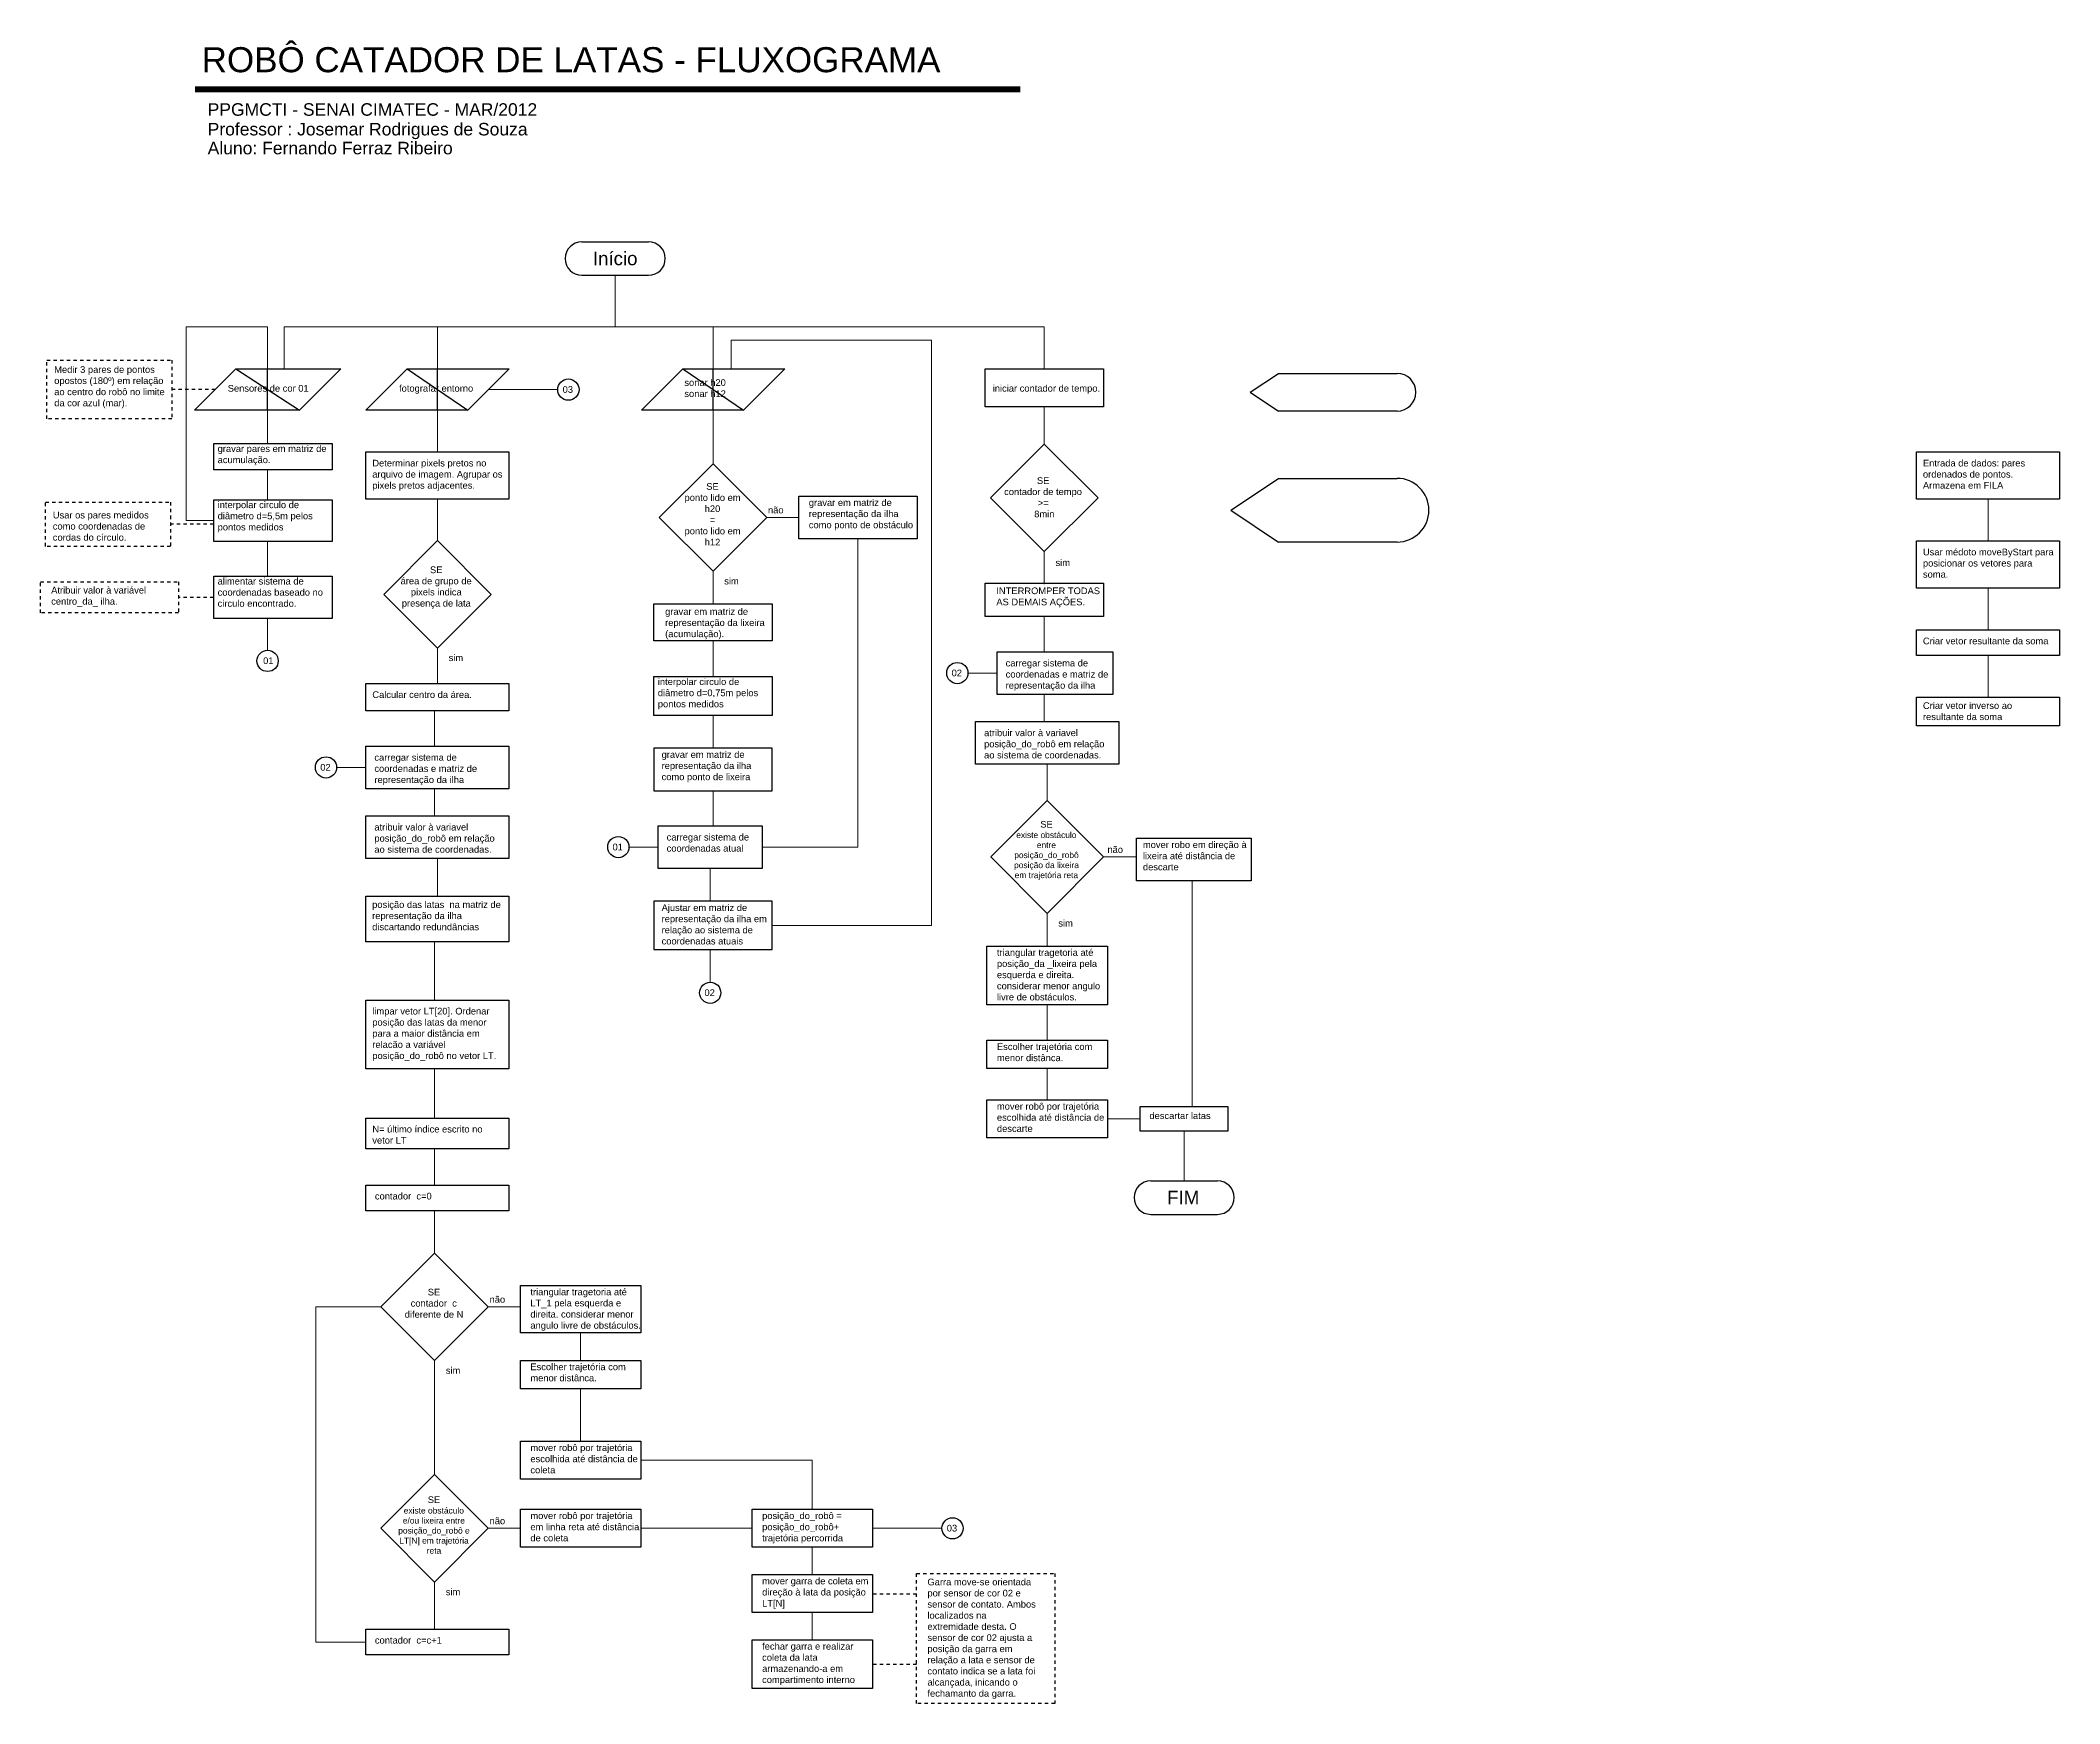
# Model space of a CAD drawing. Header units: metres. Extents: x 114 to 267, y 319 to 368.
# Drawn here: x 114 to 174.5, y 318.6 to 368.4 of the extents above; entities that cross this region are included whole.
import ezdxf

# ---------------------------------------------------------------- set-up
doc = ezdxf.new("R2010")
doc.units = ezdxf.units.M
doc.header["$LTSCALE"] = 0.0002
doc.linetypes.add('DASHDOT', pattern=[25.4, 12.7, -6.35, 0, -6.35])
doc.layers.add('ARQ_0', color=7, linetype='Continuous', true_color=0xff7400, plot=False)
for name, color, linetype in [('ARQ_ALV CT', 4, 'Continuous'), ('ARQ_EIXO CINZA 04', 139, 'DASHDOT'), ('ARQ_TXT 01', 1, 'Continuous')]:
    doc.layers.add(name, color=color, linetype=linetype)
doc.layers.add('ARQ_COTA_AZUL', color=5, linetype='Continuous', lineweight=20, true_color=0x0000ff)
doc.styles.add('Arial', font='arial.ttf')
doc.styles.add('IBTH ANNOT .2', font='arial.ttf', dxfattribs={"height": 0.002})
doc.styles.add('IBTH ANNOT.4', font='arial.ttf', dxfattribs={"height": 0.004})
doc.dimstyles.new('IBHT_MILIMETRADA_INTERNA$7', dxfattribs={"dimtxt": 0.002, "dimasz": 0.004, "dimexe": 0.002, "dimexo": 0.001, "dimgap": 0.0005, "dimtad": 1, "dimdec": 0, "dimlfac": 1000, "dimzin": 4, "dimtxsty": 'Arial', "dimblk": 'DOTSMALL', "dimcen": 0.0005, "dimdle": 0.001, "dimclrd": 256, "dimclre": 256, "dimclrt": 1, "dimadec": 0, "dimazin": 0, "dimtfac": 1, "dimtdec": 0, "dimtmove": 0, "dimatfit": 2, "dimfxl": 0.003, "dimfxlon": 1, "dimlwd": -1, "dimarcsym": 0})

# ---------------------------------------------------------------- blocks, each defined once
blk = doc.blocks.new('_DotSmall')
at = {"color": 0, "linetype": 'ByBlock', "const_width": 0.5}
blk.add_lwpolyline([(-0.0625, 0, 1), (0.0625, 0, 1)], format="xyb", close=True, dxfattribs=at)

msp = doc.modelspace()

# ---------------------------------------------------------------- linework, layer by layer
at = {"layer": 'ARQ_0'}
for p, q in [((119.884, 358.575), (121.789, 357.337)), ((120.836, 357.337), (120.836, 358.575)), ((125.012, 358.575), (126.829, 357.337)), ((125.921, 357.337), (125.921, 358.575)), ((133.265, 358.575), (135.082, 357.337)), ((134.173, 357.337), (134.173, 358.575))]:
    msp.add_line(p, q, dxfattribs=at)
at = {"layer": 'ARQ_ALV CT'}
for p, q in [((130.245, 362.378), (132.245, 362.378)), ((130.245, 361.378), (132.245, 361.378)), ((150.26, 357.877), (151.109, 358.441)), ((151.109, 358.441), (154.653, 358.441)), ((150.26, 357.877), (151.109, 357.312)), ((154.653, 357.312), (151.109, 357.312)), ((149.674, 354.346), (151.109, 355.3)), ((151.109, 355.3), (154.653, 355.3)), ((149.674, 354.346), (151.109, 353.392)), ((154.653, 353.392), (151.109, 353.392)), ((147.279, 334.269), (149.279, 334.269)), ((147.279, 333.269), (149.279, 333.269))]:
    msp.add_line(p, q, dxfattribs=at)
for points in [[(119.884, 358.575), (123.027, 358.575), (121.789, 357.337), (118.646, 357.337)], [(125.012, 358.575), (128.067, 358.575), (126.829, 357.337), (123.775, 357.337)], [(133.265, 358.575), (136.319, 358.575), (135.082, 357.337), (132.028, 357.337)], [(142.32, 358.575), (145.864, 358.575), (145.864, 357.445), (142.32, 357.445)], [(119.222, 356.343), (122.766, 356.343), (122.766, 355.552), (119.222, 355.552)], [(144.092, 353.11), (145.701, 354.718), (144.092, 356.327), (142.483, 354.718)], [(123.777, 356.089), (128.064, 356.089), (128.064, 354.675), (123.777, 354.675)], [(134.173, 352.521), (135.782, 354.129), (134.173, 355.738), (132.565, 354.129)], [(170.205, 356.089), (174.492, 356.089), (174.492, 354.675), (170.205, 354.675)], [(119.222, 354.661), (122.766, 354.661), (122.766, 353.407), (119.222, 353.407)], [(136.741, 354.767), (140.284, 354.767), (140.284, 353.491), (136.741, 353.491)], [(125.921, 350.219), (127.529, 351.827), (125.921, 353.436), (124.312, 351.827)], [(170.205, 353.427), (174.492, 353.427), (174.492, 352.013), (170.205, 352.013)], [(119.222, 352.376), (122.766, 352.376), (122.766, 351.1), (119.222, 351.1)], [(142.32, 352.162), (145.864, 352.162), (145.864, 351.16), (142.32, 351.16)], [(132.401, 351.541), (135.945, 351.541), (135.945, 350.434), (132.401, 350.434)], [(170.205, 350.765), (174.492, 350.765), (174.492, 349.993), (170.205, 349.993)], [(142.679, 350.109), (146.146, 350.109), (146.146, 348.833), (142.679, 348.833)], [(123.777, 349.157), (128.064, 349.157), (128.064, 348.336), (123.777, 348.336)], [(132.401, 349.367), (135.945, 349.367), (135.945, 348.205), (132.401, 348.205)], [(170.205, 348.745), (174.492, 348.745), (174.492, 347.889), (170.205, 347.889)], [(142.033, 348.022), (146.32, 348.022), (146.32, 346.746), (142.033, 346.746)], [(123.777, 347.285), (128.064, 347.285), (128.064, 346.01), (123.777, 346.01)], [(135.945, 347.225), (132.401, 347.225), (132.401, 345.949), (135.945, 345.949)], [(144.176, 342.279), (145.863, 343.966), (144.176, 345.653), (142.49, 343.966)], [(123.777, 345.198), (128.064, 345.198), (128.064, 343.922), (123.777, 343.922)], [(132.529, 344.898), (135.649, 344.898), (135.649, 343.623), (132.529, 343.623)], [(146.849, 344.526), (150.287, 344.526), (150.287, 343.25), (146.849, 343.25)], [(123.777, 342.79), (128.064, 342.79), (128.064, 341.425), (123.777, 341.425)], [(135.945, 342.641), (132.401, 342.641), (132.401, 341.198), (135.945, 341.198)], [(142.373, 341.299), (145.98, 341.299), (145.98, 339.544), (142.373, 339.544)], [(123.777, 339.684), (128.064, 339.684), (128.064, 337.628), (123.777, 337.628)], [(142.373, 338.481), (145.98, 338.481), (145.98, 337.633), (142.373, 337.633)], [(123.777, 336.152), (128.064, 336.152), (128.064, 335.234), (123.777, 335.234)], [(142.373, 336.696), (145.98, 336.696), (145.98, 335.558), (142.373, 335.558)], [(146.966, 336.5), (149.591, 336.5), (149.591, 335.754), (146.966, 335.754)], [(123.777, 334.147), (128.064, 334.147), (128.064, 333.375), (123.777, 333.375)], [(125.836, 328.893), (127.445, 330.501), (125.836, 332.11), (124.228, 330.501)], [(128.404, 331.139), (132.011, 331.139), (132.011, 329.724), (128.404, 329.724)], [(128.404, 328.897), (132.011, 328.897), (132.011, 328.048), (128.404, 328.048)], [(128.404, 326.476), (132.011, 326.476), (132.011, 325.339), (128.404, 325.339)], [(125.836, 322.263), (127.445, 323.871), (125.836, 325.48), (124.228, 323.871)], [(128.404, 324.44), (132.011, 324.44), (132.011, 323.302), (128.404, 323.302)], [(135.342, 324.44), (138.95, 324.44), (138.95, 323.302), (135.342, 323.302)], [(135.342, 322.486), (138.95, 322.486), (138.95, 321.348), (135.342, 321.348)], [(123.777, 320.852), (128.064, 320.852), (128.064, 320.081), (123.777, 320.081)], [(135.342, 320.532), (138.95, 320.532), (138.95, 319.071), (135.342, 319.071)]]:
    msp.add_lwpolyline(points, close=True, dxfattribs=at)
for centre in [(129.843, 357.956), (120.836, 349.836), (141.488, 349.471), (122.586, 346.647), (131.337, 344.261), (134.089, 339.9), (141.344, 323.871)]:
    msp.add_circle(centre, 0.318, dxfattribs=at)
for centre, radius, start, end in [((130.245, 361.878), 0.5, 90, 270), ((132.245, 361.878), 0.5, 270, 90), ((154.653, 357.877), 0.565, 270, 90), ((154.653, 354.346), 0.954, 270, 90), ((147.279, 333.769), 0.5, 90, 270), ((149.279, 333.769), 0.5, 270, 90)]:
    msp.add_arc(centre, radius, start, end, dxfattribs=at)
at = {"layer": 'ARQ_COTA_AZUL'}
for p, q in [((118.399, 359.832), (118.399, 354.034)), ((140.718, 359.441), (140.718, 341.92)), ((119.222, 354.034), (118.399, 354.034)), ((138.512, 353.491), (138.512, 344.261)), ((135.945, 341.92), (140.718, 341.92)), ((123.777, 320.466), (122.283, 320.466))]:
    msp.add_line(p, q, dxfattribs=at)
at = {"layer": 'ARQ_COTA_AZUL', "const_width": 0.188}
msp.add_lwpolyline([(118.667, 366.945), (143.374, 366.945)], dxfattribs=at)
at = {"layer": 'ARQ_EIXO CINZA 04'}
for p, q in [((119.265, 357.956), (117.974, 357.956)), ((119.222, 353.924), (117.932, 353.924)), ((119.222, 351.738), (118.168, 351.738)), ((140.27, 321.904), (138.95, 321.904)), ((140.27, 319.789), (138.95, 319.789))]:
    msp.add_line(p, q, dxfattribs=at)
for points in [[(114.227, 358.834), (117.974, 358.834), (117.974, 357.078), (114.227, 357.078)], [(114.184, 354.583), (117.932, 354.583), (117.932, 353.265), (114.184, 353.265)], [(114.034, 352.205), (118.168, 352.205), (118.168, 351.271), (114.034, 351.271)], [(140.27, 322.516), (144.404, 322.516), (144.404, 318.623), (140.27, 318.623)]]:
    msp.add_lwpolyline(points, close=True, dxfattribs=at)

# ---------------------------------------------------------------- texts
at = {"layer": 'ARQ_TXT 01'}
for s, width, heights, insert, char_height, attachment_point, style in [('ROBÔ CATADOR DE LATAS - FLUXOGRAMA', 29.65258, [0], (118.863, 368.207), 0.75, 1, 'IBTH ANNOT.4'), ('PPGMCTI - SENAI CIMATEC - MAR/2012', 24.00882, [0], (119.042, 366.529), 0.375, 1, 'IBTH ANNOT .2'), ('Professor : Josemar Rodrigues de Souza', 20.54954, [0], (119.042, 365.94), 0.375, 1, 'IBTH ANNOT .2'), ('Aluno: Fernando Ferraz Ribeiro', 11.17305, [0], (119.042, 365.374), 0.375, 1, 'IBTH ANNOT .2'), ('Início', 2, [0], (130.576, 362.081), 0.4, 1, 'IBTH ANNOT.4'), ('Medir 3 pares de pontos opostos (180º) em relação ao centro do robô no limite da cor azul (mar).', 3.32491, [2.153], (114.448, 358.657), 0.2, 1, 'IBTH ANNOT .2'), ('Sensores de cor 01', 2.55899, [0], (119.643, 358.095), 0.2, 1, 'IBTH ANNOT .2'), ('fotografar entorno', 6.23527, [0], (124.772, 358.095), 0.2, 1, 'IBTH ANNOT .2'), ('03', 0.45086, [0.421], (129.981, 358.06), 0.2, 3, 'IBTH ANNOT .2'), ('sonar h20\\Psonar h12', 6.23527, [0], (133.315, 358.268), 0.2, 1, 'IBTH ANNOT .2'), ('iniciar contador de tempo.', 6.23527, [0], (142.548, 358.095), 0.2, 1, 'IBTH ANNOT .2'), ('gravar pares em matriz de acumulação.', 3.32491, [1.482], (119.341, 356.289), 0.2, 1, 'IBTH ANNOT .2'), ('Determinar pixels pretos no arquivo de imagem. Agrupar os pixels pretos adjacentes.', 3.9138, [1.821], (123.972, 355.856), 0.2, 1, 'IBTH ANNOT .2'), ('Entrada de dados: pares ordenados de pontos. Armazena em FILA', 3.9138, [1.821], (170.4, 355.856), 0.2, 1, 'IBTH ANNOT .2'), ('\\pi0.89325;SE\\P\\pi0.24529;ponto lido em \\P\\pi0.84863;h20\\P\\pi0.99979;=\\P\\pi0.24529;ponto lido em \\P\\pi0.84932;h12', 2.13165, [0], (133.076, 355.157), 0.2, 1, 'IBTH ANNOT .2'), ('\\pi1.1069;SE\\P\\pi0.1252;contador de tempo \\P\\pi1.1317;>=\\P\\pi0.9475; 8min', 2.55899, [0], (142.765, 355.333), 0.2, 1, 'IBTH ANNOT .2'), ('Usar os pares medidos como coordenadas de cordas do círculo.', 3.32491, [2.153], (114.406, 354.3), 0.2, 1, 'IBTH ANNOT .2'), ('interpolar circulo de diâmetro d=5,5m pelos pontos medidos', 3.32491, [1.482], (119.341, 354.608), 0.2, 1, 'IBTH ANNOT .2'), ('\\pi1.0608;não', 2.55899, [0], (134.759, 354.451), 0.2, 1, 'IBTH ANNOT .2'), ('gravar em matriz de representação da ilha como ponto de obstáculo', 3.32491, [1.482], (137.042, 354.674), 0.2, 1, 'IBTH ANNOT .2'), ('Usar médoto moveByStart para posicionar os vetores para soma.', 3.9138, [1.821], (170.4, 353.194), 0.2, 1, 'IBTH ANNOT .2'), ('\\pi1.1069;SE\\P\\pi0.22622;área de grupo de \\P\\pi0.53366;pixels indica \\P\\pi0.26169;presença de lata', 2.55899, [0], (124.593, 352.662), 0.2, 1, 'IBTH ANNOT .2'), ('\\pi1.0755;sim', 2.55899, [0], (143.353, 352.876), 0.2, 1, 'IBTH ANNOT .2'), ('Atribuir valor à variável  centro_da_ ilha.', 3.32491, [2.153], (114.357, 352.053), 0.2, 1, 'IBTH ANNOT .2'), ('alimentar sistema de coordenadas baseado no circulo encontrado. ', 3.32491, [1.482], (119.341, 352.322), 0.2, 1, 'IBTH ANNOT .2'), ('\\pi1.0755;sim', 2.55899, [0], (133.434, 352.325), 0.2, 1, 'IBTH ANNOT .2'), ('INTERROMPER TODAS AS DEMAIS AÇÕES.', 3.32491, [1.482], (142.657, 352.034), 0.2, 1, 'IBTH ANNOT .2'), ('gravar em matriz de representação da lixeira (acumulação).', 3.32491, [1.482], (132.739, 351.413), 0.2, 1, 'IBTH ANNOT .2'), ('Criar vetor resultante da soma', 3.9138, [1.821], (170.4, 350.532), 0.2, 1, 'IBTH ANNOT .2'), ('01', 0.47518, [0.707], (120.703, 349.94), 0.2, 1, 'IBTH ANNOT .2'), ('\\pi1.0755;sim', 2.55899, [0], (125.182, 350.03), 0.2, 1, 'IBTH ANNOT .2'), ('02', 0.45086, [0.421], (141.627, 349.575), 0.2, 3, 'IBTH ANNOT .2'), ('carregar sistema de coordenadas e matriz de representação da ilha', 3.9138, [1.821], (142.935, 349.87), 0.2, 1, 'IBTH ANNOT .2'), ('Calcular centro da área. ', 3.9138, [1.821], (123.972, 348.925), 0.2, 1, 'IBTH ANNOT .2'), ('interpolar circulo de diâmetro d=0,75m pelos pontos medidos', 3.32491, [1.482], (132.521, 349.313), 0.2, 1, 'IBTH ANNOT .2'), ('Criar vetor inverso ao resultante da soma', 3.9138, [1.821], (170.4, 348.597), 0.2, 1, 'IBTH ANNOT .2'), ('atribuir valor à variavel posição_do_robô em relação ao sistema de coordenadas.', 3.9138, [1.821], (142.289, 347.783), 0.2, 1, 'IBTH ANNOT .2'), ('carregar sistema de coordenadas e matriz de representação da ilha', 3.9138, [1.821], (124.034, 347.046), 0.2, 1, 'IBTH ANNOT .2'), ('gravar em matriz de representação da ilha como ponto de lixeira', 3.32491, [1.482], (132.634, 347.132), 0.2, 1, 'IBTH ANNOT .2'), ('02', 0.45086, [0.421], (122.725, 346.751), 0.2, 3, 'IBTH ANNOT .2'), ('atribuir valor à variavel posição_do_robô em relação ao sistema de coordenadas.', 3.9138, [1.821], (124.034, 344.959), 0.2, 1, 'IBTH ANNOT .2'), ('carregar sistema de coordenadas atual', 3.9138, [1.821], (132.785, 344.659), 0.2, 1, 'IBTH ANNOT .2'), ('\\pi0.89325;SE\\P\\pi0.1735;{\\H0.9x;existe obstáculo \\P\\pi0.78907;entre \\P\\pi0.11407;posição_do_robô \\P\\pi0.10799;posição da lixeira  \\P\\pi0.12543;em trajetória reta}', 2.13165, [0], (143.079, 345.046), 0.2, 1, 'IBTH ANNOT .2'), ('01', 0.45086, [0.421], (131.476, 344.364), 0.2, 3, 'IBTH ANNOT .2'), ('\\pi1.0608;não', 2.55899, [0], (144.922, 344.288), 0.2, 1, 'IBTH ANNOT .2'), ('mover robo em direção à lixeira até distância de descarte', 3.32491, [1.482], (147.045, 344.433), 0.2, 1, 'IBTH ANNOT .2'), ('posição das latas  na matriz de representação da ilha discartando redundâncias', 3.91866, [1.821], (123.968, 342.64), 0.2, 1, 'IBTH ANNOT .2'), ('Ajustar em matriz de representação da ilha em relação ao sistema de coordenadas atuais', 3.32491, [1.351], (132.634, 342.548), 0.2, 1, 'IBTH ANNOT .2'), ('\\pi1.0755;sim', 2.55899, [0], (143.437, 342.084), 0.2, 1, 'IBTH ANNOT .2'), ('triangular tragetoria até posição_da _lixeira pela esquerda e direita. considerar menor angulo livre de obstáculos.', 3.32491, [1.742], (142.674, 341.206), 0.2, 1, 'IBTH ANNOT .2'), ('02', 0.45086, [0.421], (134.228, 340.004), 0.2, 3, 'IBTH ANNOT .2'), ('limpar vetor LT[20]. Ordenar posição das latas da menor para a maior distância em relacão a variável posição_do_robô no vetor LT.', 3.9138, [2.333], (123.972, 339.451), 0.2, 1, 'IBTH ANNOT .2'), ('Escolher trajetória com menor distânca.', 3.32491, [1.482], (142.674, 338.388), 0.2, 1, 'IBTH ANNOT .2'), ('mover robô por trajetória escolhida até distância de descarte', 3.32491, [1.482], (142.674, 336.603), 0.2, 1, 'IBTH ANNOT .2'), ('descartar latas', 3.32491, [1.482], (147.24, 336.321), 0.2, 1, 'IBTH ANNOT .2'), ('N= último índice escrito no vetor LT', 3.9138, [1.821], (123.972, 335.919), 0.2, 1, 'IBTH ANNOT .2'), (' contador  c=0', 3.9138, [1.821], (123.972, 333.914), 0.2, 1, 'IBTH ANNOT .2'), ('FIM', 2, [0], (147.771, 333.973), 0.4, 1, 'IBTH ANNOT.4'), ('\\pi0.89325;SE\\P\\pi0.38144;contador  c \\P\\pi0.2045;diferente de N', 2.13165, [0], (124.739, 331.041), 0.2, 1, 'IBTH ANNOT .2'), ('\\pi1.0608;não', 2.55899, [0], (126.422, 330.823), 0.2, 1, 'IBTH ANNOT .2'), ('triangular tragetoria até LT_1 pela esquerda e direita. considerar menor angulo livre de obstáculos.', 3.32491, [1.482], (128.705, 331.046), 0.2, 1, 'IBTH ANNOT .2'), ('\\pi1.0755;sim', 2.55899, [0], (125.097, 328.697), 0.2, 1, 'IBTH ANNOT .2'), ('Escolher trajetória com menor distânca.', 3.32491, [1.482], (128.705, 328.804), 0.2, 1, 'IBTH ANNOT .2'), ('mover robô por trajetória escolhida até distância de coleta', 3.32491, [1.482], (128.705, 326.383), 0.2, 1, 'IBTH ANNOT .2'), ('\\pi0.89325;SE\\P\\pi0.1735;{\\H0.9x;existe obstáculo \\P\\pi0.14612;e/ou lixeira entre \\P\\pi0.0097666;posição_do_robô e \\P\\pi0.039296;LT[N] em trajetória \\P\\pi0.86268;reta}', 2.13165, [0], (124.739, 324.826), 0.2, 1, 'IBTH ANNOT .2'), ('\\pi1.0608;não', 2.55899, [0], (126.422, 324.193), 0.2, 1, 'IBTH ANNOT .2'), ('mover robô por trajetória em linha reta até distância de coleta', 3.32491, [1.482], (128.705, 324.347), 0.2, 1, 'IBTH ANNOT .2'), ('posição_do_robô = posição_do_robô+ trajetória percorrida', 3.32491, [1.482], (135.644, 324.347), 0.2, 1, 'IBTH ANNOT .2'), ('03', 0.45086, [0.421], (141.483, 323.975), 0.2, 3, 'IBTH ANNOT .2'), ('mover garra de coleta em direção à lata da posição LT[N]', 3.32491, [1.482], (135.644, 322.393), 0.2, 1, 'IBTH ANNOT .2'), ('Garra move-se orientada por sensor de cor 02 e sensor de contato. Ambos localizados na extremidade desta. O sensor de cor 02 ajusta a posição da garra em relação a lata e sensor de contato indica se a lata foi alcançada, inicando o fechamanto da garra.', 3.32491, [3.73], (140.593, 322.364), 0.2, 1, 'IBTH ANNOT .2'), ('\\pi1.0755;sim', 2.55899, [0], (125.097, 322.067), 0.2, 1, 'IBTH ANNOT .2'), (' contador  c=c+1', 3.9138, [1.821], (123.972, 320.62), 0.2, 1, 'IBTH ANNOT .2'), ('fechar garra e realizar coleta da lata armazenando-a em compartimento interno', 3.32491, [1.482], (135.644, 320.439), 0.2, 1, 'IBTH ANNOT .2')]:
    msp.add_mtext_dynamic_manual_height_columns(s, width=width, gutter_width=2, heights=heights, dxfattribs=dict(at, insert=insert, char_height=char_height, attachment_point=attachment_point, style=style))

# ---------------------------------------------------------------- leaders
at = {"layer": 'ARQ_COTA_AZUL'}
for points, override in [([(131.245, 359.832), (131.245, 361.378)], {"dimscale": 0, "dimgap": 0.0005, "dimtad": 1}), ([(120.836, 358.575), (120.836, 359.832), (118.399, 359.832)], {"dimscale": 0}), ([(121.332, 358.575), (121.332, 359.832), (127.045, 359.832)], {"dimscale": 0}), ([(125.921, 358.575), (125.921, 359.832)], {"dimscale": 0, "dimgap": 0.0005, "dimtad": 1}), ([(134.173, 358.575), (134.173, 359.832), (127.045, 359.832)], {"dimscale": 0}), ([(144.092, 358.575), (144.092, 359.832), (134.173, 359.832)], {"dimscale": 0}), ([(134.719, 358.575), (134.719, 359.441), (140.718, 359.441)], {"dimscale": 0}), ([(127.448, 357.956), (129.525, 357.956)], {"dimscale": 0}), ([(120.836, 356.343), (120.836, 357.337)], {"dimscale": 0, "dimgap": 0.0005, "dimtad": 1}), ([(125.921, 356.089), (125.921, 357.337)], {"dimscale": 0}), ([(134.173, 355.738), (134.173, 357.337)], {"dimscale": 0}), ([(144.092, 356.327), (144.092, 357.445)], {"dimscale": 0, "dimgap": 0.0005, "dimtad": 1}), ([(120.836, 354.661), (120.836, 355.552)], {"dimscale": 0, "dimgap": 0.0005, "dimtad": 1}), ([(125.921, 353.436), (125.921, 354.675)], {"dimscale": 0}), ([(172.349, 353.427), (172.349, 354.675)], {"dimscale": 0}), ([(136.741, 354.129), (135.782, 354.129)], {"dimscale": 0}), ([(120.836, 352.376), (120.836, 353.407)], {"dimscale": 0, "dimgap": 0.0005, "dimtad": 1}), ([(144.092, 352.13), (144.092, 353.11)], {"dimscale": 0}), ([(134.173, 351.541), (134.173, 352.521)], {"dimscale": 0}), ([(172.349, 350.765), (172.349, 352.013)], {"dimscale": 0}), ([(120.836, 350.154), (120.836, 351.1)], {"dimscale": 0, "dimgap": 0.0005, "dimtad": 1}), ([(144.092, 350.109), (144.092, 351.16)], {"dimscale": 0}), ([(125.921, 349.157), (125.921, 350.219)], {"dimscale": 0}), ([(134.173, 349.367), (134.173, 350.434)], {"dimscale": 0}), ([(142.679, 349.471), (141.806, 349.471)], {"dimscale": 0}), ([(172.349, 348.745), (172.349, 349.993)], {"dimscale": 0}), ([(125.836, 347.285), (125.836, 348.336)], {"dimscale": 0}), ([(144.092, 348.022), (144.092, 348.833)], {"dimscale": 0}), ([(134.173, 347.225), (134.173, 348.205)], {"dimscale": 0}), ([(123.777, 346.647), (122.904, 346.647)], {"dimscale": 0}), ([(144.176, 345.653), (144.176, 346.746)], {"dimscale": 0}), ([(125.836, 345.198), (125.836, 346.01)], {"dimscale": 0}), ([(134.173, 344.898), (134.173, 345.949)], {"dimscale": 0}), ([(132.529, 344.261), (131.655, 344.261)], {"dimscale": 0}), ([(135.649, 344.261), (138.512, 344.261)], {"dimscale": 0, "dimgap": 0.0005, "dimtad": 1}), ([(125.921, 342.79), (125.921, 343.922)], {"dimscale": 0}), ([(134.089, 342.643), (134.089, 343.623)], {"dimscale": 0}), ([(146.849, 343.966), (145.863, 343.966)], {"dimscale": 0}), ([(148.515, 336.5), (148.515, 343.25)], {"dimscale": 0}), ([(144.176, 341.299), (144.176, 342.279)], {"dimscale": 0}), ([(125.836, 339.684), (125.836, 341.425)], {"dimscale": 0}), ([(134.089, 340.218), (134.089, 341.198)], {"dimscale": 0}), ([(144.176, 338.481), (144.176, 339.544)], {"dimscale": 0}), ([(125.836, 336.152), (125.836, 337.628)], {"dimscale": 0}), ([(144.176, 336.696), (144.176, 337.633)], {"dimscale": 0}), ([(146.966, 336.127), (145.98, 336.127)], {"dimscale": 0}), ([(148.279, 334.269), (148.279, 335.754)], {"dimscale": 0, "dimgap": 0.0005, "dimtad": 1}), ([(125.836, 334.147), (125.836, 335.234)], {"dimscale": 0}), ([(125.836, 332.11), (125.836, 333.375)], {"dimscale": 0}), ([(124.228, 330.501), (122.283, 330.501), (122.283, 320.466)], {"dimscale": 0}), ([(128.404, 330.501), (127.445, 330.501)], {"dimscale": 0}), ([(130.207, 328.897), (130.207, 329.724)], {"dimscale": 0}), ([(125.836, 325.48), (125.836, 328.893)], {"dimscale": 0}), ([(130.207, 326.476), (130.207, 328.048)], {"dimscale": 0}), ([(137.146, 324.44), (137.146, 325.908), (132.011, 325.908)], {"dimscale": 0}), ([(128.404, 323.871), (127.445, 323.871)], {"dimscale": 0}), ([(135.342, 323.871), (132.011, 323.871)], {"dimscale": 0}), ([(141.027, 323.871), (138.95, 323.871)], {"dimscale": 0}), ([(137.146, 322.486), (137.146, 323.302)], {"dimscale": 0}), ([(125.836, 320.852), (125.836, 322.263)], {"dimscale": 0}), ([(137.146, 320.532), (137.146, 321.348)], {"dimscale": 0})]:
    msp.add_leader(points, dimstyle='IBHT_MILIMETRADA_INTERNA$7', override=override, dxfattribs=at)

doc.saveas('drawing.dxf')
